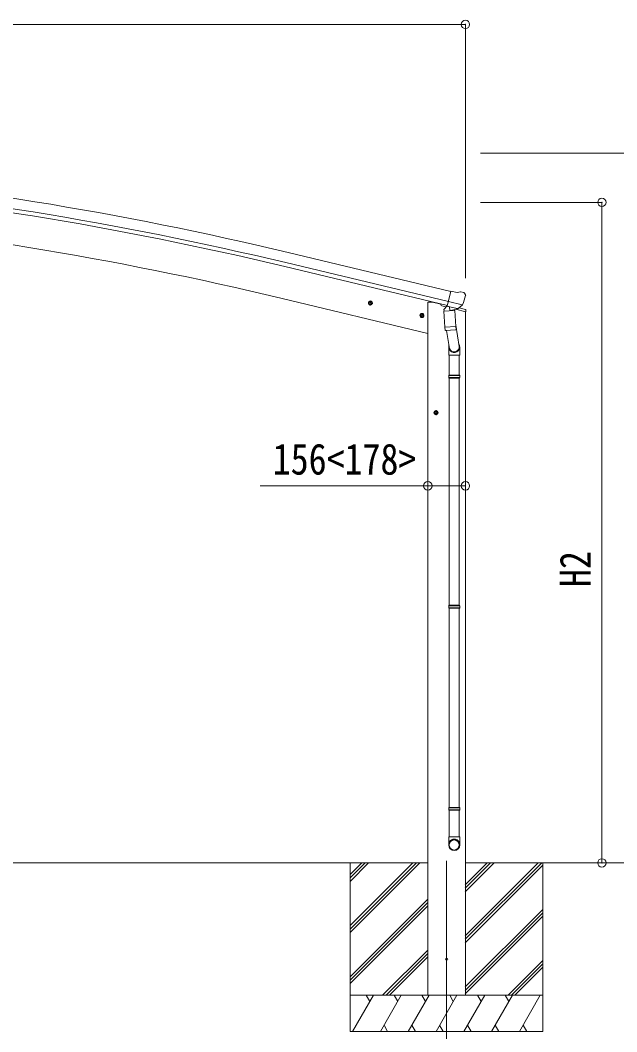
# Model space of a CAD drawing. Units: millimetres at full size; details may follow other scales. Extents: x -9783 to 9892, y -6828 to 6752.
# Drawn here: x -2410 to 67, y -1671 to 2533 of the extents above; entities that cross this region are included whole.
import ezdxf
from ezdxf.enums import TextEntityAlignment as Align

# ---------------------------------------------------------------- set-up
doc = ezdxf.new("R2010")
doc.units = ezdxf.units.MM
doc.header["$LTSCALE"] = 35
doc.header["$PDMODE"] = 32
doc.header["$PDSIZE"] = 35
for name, color, linetype, lineweight in [('0-0_0', 7, 'Continuous', 9), ('0-1_本体', 4, 'Continuous', 9), ('0-2_部品', 7, 'Continuous', 9), ('0-8_PARTS2', 2, 'Continuous', 9), ('0-A_寸法', 6, 'Continuous', 9)]:
    doc.layers.add(name, color=color, linetype=linetype, lineweight=lineweight)
doc.styles.add('ＭＳ ゴシック', font='')
doc.styles.get('ＭＳ ゴシック').set_extended_font_data('MS Gothic')

msp = doc.modelspace()

# ---------------------------------------------------------------- linework, layer by layer
at = {"layer": '0-0_0'}
for p, q in [((-7587.62, -968.88), (-718.66, -968.88)), ((-1040.21, -968.88), (-1040.21, -1668.88)), ((-1040.21, -1229.61), (-779.48, -968.88)), ((-1040.21, -1243.75), (-765.33, -968.88)), ((-1040.21, -1257.89), (-751.19, -968.88)), ((-1040.21, -1045.76), (-963.32, -968.88)), ((-1040.21, -1031.62), (-977.47, -968.88)), ((-1040.21, -1017.47), (-991.62, -968.89)), ((-991.62, -968.89), (-991.61, -968.88)), ((-562.46, -1088.51), (-442.82, -968.88)), ((-562.46, -1074.37), (-456.97, -968.88)), ((-562.46, -1060.23), (-471.11, -968.88)), ((-562.46, -1272.36), (-258.99, -968.89)), ((-562.46, -1286.5), (-244.84, -968.89)), ((-562.46, -1300.64), (-240.21, -978.39)), ((-561.96, -968.88), (-126.77, -968.88)), ((-240.21, -968.88), (-240.21, -1668.88)), ((-1040.21, -1441.74), (-717.96, -1119.49)), ((-1040.21, -1455.88), (-717.96, -1133.63)), ((-1040.21, -1470.02), (-717.96, -1147.77)), ((-562.46, -1484.49), (-240.21, -1162.24)), ((-562.46, -1498.63), (-240.21, -1176.38)), ((-562.46, -1512.77), (-240.21, -1190.52)), ((-905.21, -1518.88), (-717.96, -1331.62)), ((-891.07, -1518.88), (-717.96, -1345.76)), ((-876.93, -1518.88), (-717.96, -1359.9)), ((-384.71, -1518.88), (-240.21, -1374.37)), ((-370.57, -1518.88), (-240.21, -1388.51)), ((-356.43, -1518.88), (-240.21, -1402.65)), ((-240.21, -1518.88), (-1040.21, -1518.88)), ((-1029.92, -1668.88), (-943.31, -1518.88)), ((-958.31, -1544.86), (-973.31, -1518.88)), ((-914.45, -1668.88), (-827.84, -1518.88)), ((-842.85, -1544.86), (-857.85, -1518.88)), ((-798.98, -1668.88), (-712.37, -1518.88)), ((-727.37, -1544.86), (-742.38, -1518.88)), ((-683.51, -1668.88), (-596.9, -1518.88)), ((-611.9, -1544.86), (-626.91, -1518.88)), ((-568.04, -1668.88), (-481.43, -1518.88)), ((-496.43, -1544.86), (-511.43, -1518.88)), ((-452.57, -1668.88), (-365.96, -1518.88)), ((-395.96, -1518.88), (-380.96, -1544.86)), ((-337.1, -1668.88), (-250.49, -1518.88)), ((-1040.21, -1668.88), (-240.21, -1668.88)), ((-899.45, -1642.9), (-884.45, -1668.88)), ((-783.98, -1642.9), (-768.98, -1668.88)), ((-668.51, -1642.9), (-653.51, -1668.88)), ((-553.04, -1642.9), (-538.04, -1668.88)), ((-437.57, -1642.9), (-422.57, -1668.88)), ((-322.1, -1642.9), (-307.1, -1668.88))]:
    msp.add_line(p, q, dxfattribs=at)
at = {"layer": '0-1_本体'}
for p, q in [((-621.97, 1405.35), (-1297.66, 1567.3)), ((-632.06, 1363.37), (-1307.72, 1525.32)), ((-635.98, 1347.01), (-1311.65, 1508.96)), ((-717.46, 1231.12), (-1328.27, 1377.76)), ((-717.79, 1361.12), (-717.79, -1518.88)), ((-561.79, 1322.15), (-561.79, -1518.88))]:
    msp.add_line(p, q, dxfattribs=at)
msp.add_lwpolyline([(-717.79, 1361.12), (-697.79, 1361.12), (-663.95, 1353)], dxfattribs=at)
for centre, radius, start, end in [((-4670.42, -12503.95), 14469.82, 76.52099, 85.02099), ((-4670.42, -12503.95), 14409.82, 76.52099, 85.02099), ((-4670.42, -12503.95), 14426.65, 76.52099, 85.02099), ((-4687.83, -12617.05), 14392.42, 76.50111, 84.99887)]:
    msp.add_arc(centre, radius, start, end, dxfattribs=at)
at = {"layer": '0-2_部品'}
for p, q in [((-595.58, 1401.06), (-621.51, 1407.29)), ((-595.58, 1401.06), (-582.32, 1403.76)), ((-567.83, 1400.58), (-581.02, 1403.74)), ((-564.74, 1398.33), (-560.88, 1392.03)), ((-560.52, 1389.75), (-560.8, 1388.6)), ((-946.26, 1355.06), (-965.7, 1359.73)), ((-963.28, 1359.15), (-958.11, 1364.59)), ((-961.15, 1351.95), (-963.28, 1359.15)), ((-958.32, 1347.67), (-953.65, 1367.12)), ((-958.11, 1364.59), (-950.81, 1362.84)), ((-950.81, 1362.84), (-948.68, 1355.64)), ((-663.95, 1353.78), (-663.95, 1350.46)), ((-641.23, 1341.06), (-660.11, 1345.6)), ((-637.23, 1345.66), (-650.55, 1330.34)), ((-636.29, 1345.72), (-637.23, 1345.66)), ((-574.57, 1349.44), (-632.08, 1363.25)), ((-591.43, 1334.53), (-575.05, 1349.03)), ((-732.43, 1303.31), (-751.88, 1307.98)), ((-749.45, 1307.4), (-744.29, 1312.84)), ((-747.32, 1300.2), (-749.45, 1307.4)), ((-744.49, 1295.92), (-739.82, 1315.37)), ((-744.29, 1312.84), (-736.99, 1311.09)), ((-736.99, 1311.09), (-734.86, 1303.89)), ((-651.65, 1323.89), (-605.96, 1327.08)), ((-646.98, 1257.05), (-651.65, 1323.89)), ((-650.55, 1330.34), (-650.1, 1324)), ((-633.2, 1343.25), (-634.73, 1343.62)), ((-596.5, 1334.44), (-633.2, 1343.25)), ((-627.25, 1341.43), (-626.23, 1326.82)), ((-599.04, 1332.43), (-624.86, 1325.99)), ((-607.74, 1330.26), (-607.51, 1326.98)), ((-605.96, 1327.08), (-601.29, 1260.25)), ((-559.39, 1321.42), (-602.1, 1331.67)), ((-594.13, 1333.97), (-601.65, 1335.77)), ((-598.34, 1334.21), (-598.29, 1333.47)), ((-594.97, 1334.07), (-596.5, 1334.44)), ((-587.9, 1337.52), (-561.69, 1331.23)), ((-559.39, 1328.31), (-559.39, 1321.42)), ((-601.63, 1265.13), (-587.11, 1177.36)), ((-646.98, 1257.05), (-601.29, 1260.25)), ((-646.96, 1257.05), (-646.07, 1244.36)), ((-602.27, 1245.64), (-643.97, 1242.73)), ((-640.45, 1242.97), (-627.81, 1168.04)), ((-600.43, 1247.78), (-601.3, 1260.25)), ((-600.82, 1246.42), (-600.82, 1246.42)), ((-630.96, 1174.86), (-630.96, 1140.2)), ((-630.96, 1140.2), (-584.96, 1140.2)), ((-628.96, 1140.2), (-628.96, 1057.68)), ((-586.96, 1140.2), (-586.96, 1057.68)), ((-584.96, 1140.2), (-584.96, 1174.55)), ((-630.96, 1055.68), (-629.96, 1057.68)), ((-630.96, 1055.68), (-584.96, 1055.68)), ((-630.96, 1055.68), (-630.96, 1047.68)), ((-629.96, 1057.68), (-585.96, 1057.68)), ((-584.96, 1055.68), (-585.96, 1057.68)), ((-630.96, 1047.68), (-584.96, 1047.68)), ((-630.96, 1047.68), (-629.96, 1045.68)), ((-629.96, 1045.68), (-585.96, 1045.68)), ((-628.96, 1045.68), (-628.96, 101.49)), ((-586.96, 1045.68), (-586.96, 101.49)), ((-693.46, 901.62), (-673.46, 901.62)), ((-689.96, 905.37), (-683.46, 909.13)), ((-683.46, 891.62), (-683.46, 911.62)), ((-683.46, 909.13), (-676.96, 905.37)), ((-676.96, 897.87), (-683.46, 894.11)), ((-676.96, 905.37), (-676.96, 897.87)), ((-630.96, 99.49), (-629.96, 101.49)), ((-630.96, 99.49), (-584.96, 99.49)), ((-630.96, 99.49), (-630.96, 91.49)), ((-630.96, 91.49), (-584.96, 91.49)), ((-630.96, 91.49), (-629.96, 89.49)), ((-629.96, 101.49), (-585.96, 101.49)), ((-629.96, 89.49), (-585.96, 89.49)), ((-628.96, 89.49), (-628.96, -738.43)), ((-586.96, 89.49), (-586.96, -738.43)), ((-584.96, 99.49), (-585.96, 101.49)), ((-630.96, -740.43), (-629.96, -738.43)), ((-630.96, -740.43), (-584.96, -740.43)), ((-630.96, -740.43), (-630.96, -748.43)), ((-630.96, -748.43), (-584.96, -748.43)), ((-630.96, -748.43), (-629.96, -750.43)), ((-629.96, -738.43), (-585.96, -738.43)), ((-629.96, -750.43), (-585.96, -750.43)), ((-628.96, -750.43), (-628.96, -860.43)), ((-586.96, -750.43), (-586.96, -860.43)), ((-584.96, -740.43), (-585.96, -738.43)), ((-630.96, -894.58), (-630.96, -860.43)), ((-630.96, -860.43), (-584.96, -860.43)), ((-584.96, -894.58), (-584.96, -860.43))]:
    msp.add_line(p, q, dxfattribs=at)
for points in [[(-626.94, 1341.84), (-636.66, 1344.18), (-621.51, 1407.29)], [(-948.68, 1355.64), (-953.85, 1350.2), (-961.15, 1351.95)], [(-574.3, 1350.02), (-574.89, 1349.18), (-575.05, 1349.03)], [(-734.86, 1303.89), (-740.02, 1298.45), (-747.32, 1300.2)], [(-626.94, 1341.84), (-626.7, 1341.69), (-601.93, 1335.74), (-601.65, 1335.77)], [(-584.96, 1055.68), (-584.96, 1047.68), (-585.96, 1045.68)], [(-683.46, 894.11), (-689.96, 897.87), (-689.96, 905.37)], [(-584.96, 99.49), (-584.96, 91.49), (-585.96, 89.49)], [(-584.96, -740.43), (-584.96, -748.43), (-585.96, -750.43)]]:
    msp.add_lwpolyline(points, dxfattribs=at)
for centre, radius in [((-955.98, 1357.39), 8.5), ((-955.98, 1357.39), 7.7), ((-955.98, 1357.39), 6.5), ((-742.15, 1305.64), 8.5), ((-742.15, 1305.64), 7.7), ((-742.15, 1305.64), 6.5), ((-683.46, 901.62), 8.5), ((-683.46, 901.62), 7.7), ((-683.46, 901.62), 6.5)]:
    msp.add_circle(centre, radius, dxfattribs=at)
at = {"layer": '0-2_部品', "color": 4}
msp.add_circle((-639.71, -1368.88), 4.5, dxfattribs=at)
at = {"layer": '0-2_部品'}
for centre, radius, start, end in [((-581.72, 1400.82), 3, 76.5, 101.5), ((-757.6, 1435.85), 202.4, 334.90875, 346.5), ((-569, 1395.71), 5, 31.5, 76.5), ((-658.95, 1350.46), 5, 180, 256.5), ((-634.62, 1344.11), 0.5, 221.23754, 256.5), ((-627.85, 1341.35), 0.604, 7.79405, 79.40158), ((-625.21, 1326.97), 1.03, 188.03431, 289.96103), ((-599.28, 1333.4), 1, 284, 4), ((-597.84, 1334.25), 0.5, 76.5, 184), ((-594.85, 1334.56), 0.5, 256.5, 291.76246), ((-562.39, 1328.31), 3, 0, 76.5), ((-644.11, 1244.72), 2, 190.53157, 274), ((-602.41, 1247.64), 2, 274, 322.59038), ((-602.37, 1247.61), 1.95, 322.52234, 4.95983)]:
    msp.add_arc(centre, radius, start, end, dxfattribs=at)
for centre, major_axis, ratio, start_param, end_param in [((-563.44, 1390.46), (1.57, -2.57), 0.99628, 0.7835347, 1.5707963), ((-593.44, 1336.89), (0.73, -2.92), 0.997631, 5.8041905, 5.8929484), ((-593.47, 1337.02), (-2.63, 3.16), 0.650902, 2.1145521, 2.1873627), ((-593.41, 1336.79), (0.73, -2.92), 0.997631, 5.965759, 6.7621801), ((-607.96, 1174.86), (-23, 0), 0.996195, 6.0000678, 10.0103449), ((-607.96, 1174.86), (-21, 0), 0.996195, 0.3319459, 3.3482706), ((-607.96, -892.83), (23, 0), 0.996195, 6.2831853, 9.424778), ((-607.96, -894.58), (23, 0), 0.996195, 6.2831853, 9.424778), ((-607.96, -894.58), (0, -23.43), 0.981806, 4.712389, 7.8539816)]:
    msp.add_ellipse(centre, major_axis=major_axis, ratio=ratio, start_param=start_param, end_param=end_param, dxfattribs=at)
msp.add_ellipse((-607.96, -894.58), major_axis=(-21, 0), ratio=0.996195, dxfattribs=at)
at = {"layer": '0-8_PARTS2'}
msp.add_line((-639.71, -959.67), (-639.71, -1809.91), dxfattribs=at)
at = {"layer": '0-A_寸法'}
for p, q in [((-561.79, 2515.02), (-7743.79, 2515.02)), ((-561.79, 2515.02), (-561.79, 1460.2)), ((560.51, 1980.7), (-498.94, 1980.7)), ((5.49, 1775.8), (-498.94, 1775.8)), ((5.49, -968.88), (5.49, 1775.8)), ((-717.79, 597.89), (-1413.94, 597.89)), ((-717.79, 597.89), (-561.79, 597.89)), ((5.49, -968.88), (-498.94, -968.88)), ((560.51, -968.88), (5.49, -968.88))]:
    msp.add_line(p, q, dxfattribs=at)
for p in [(-561.79, 2515.02), (5.49, 1775.8), (-717.79, 597.89), (-561.79, 597.89), (5.49, -968.88)]:
    msp.add_point(p, dxfattribs=at)

# ---------------------------------------------------------------- texts
at = {"layer": '0-A_寸法', "color": 7, "style": 'ＭＳ ゴシック', "width": 0.85}
msp.add_text('156<178>', height=129, dxfattribs=at).set_placement((-1361.79, 605.89), align=Align.BOTTOM_LEFT)
msp.add_text('H2', height=129, rotation=90, dxfattribs=at).set_placement((-2.51, 177.46), align=Align.BOTTOM_LEFT)

doc.saveas('drawing.dxf')
